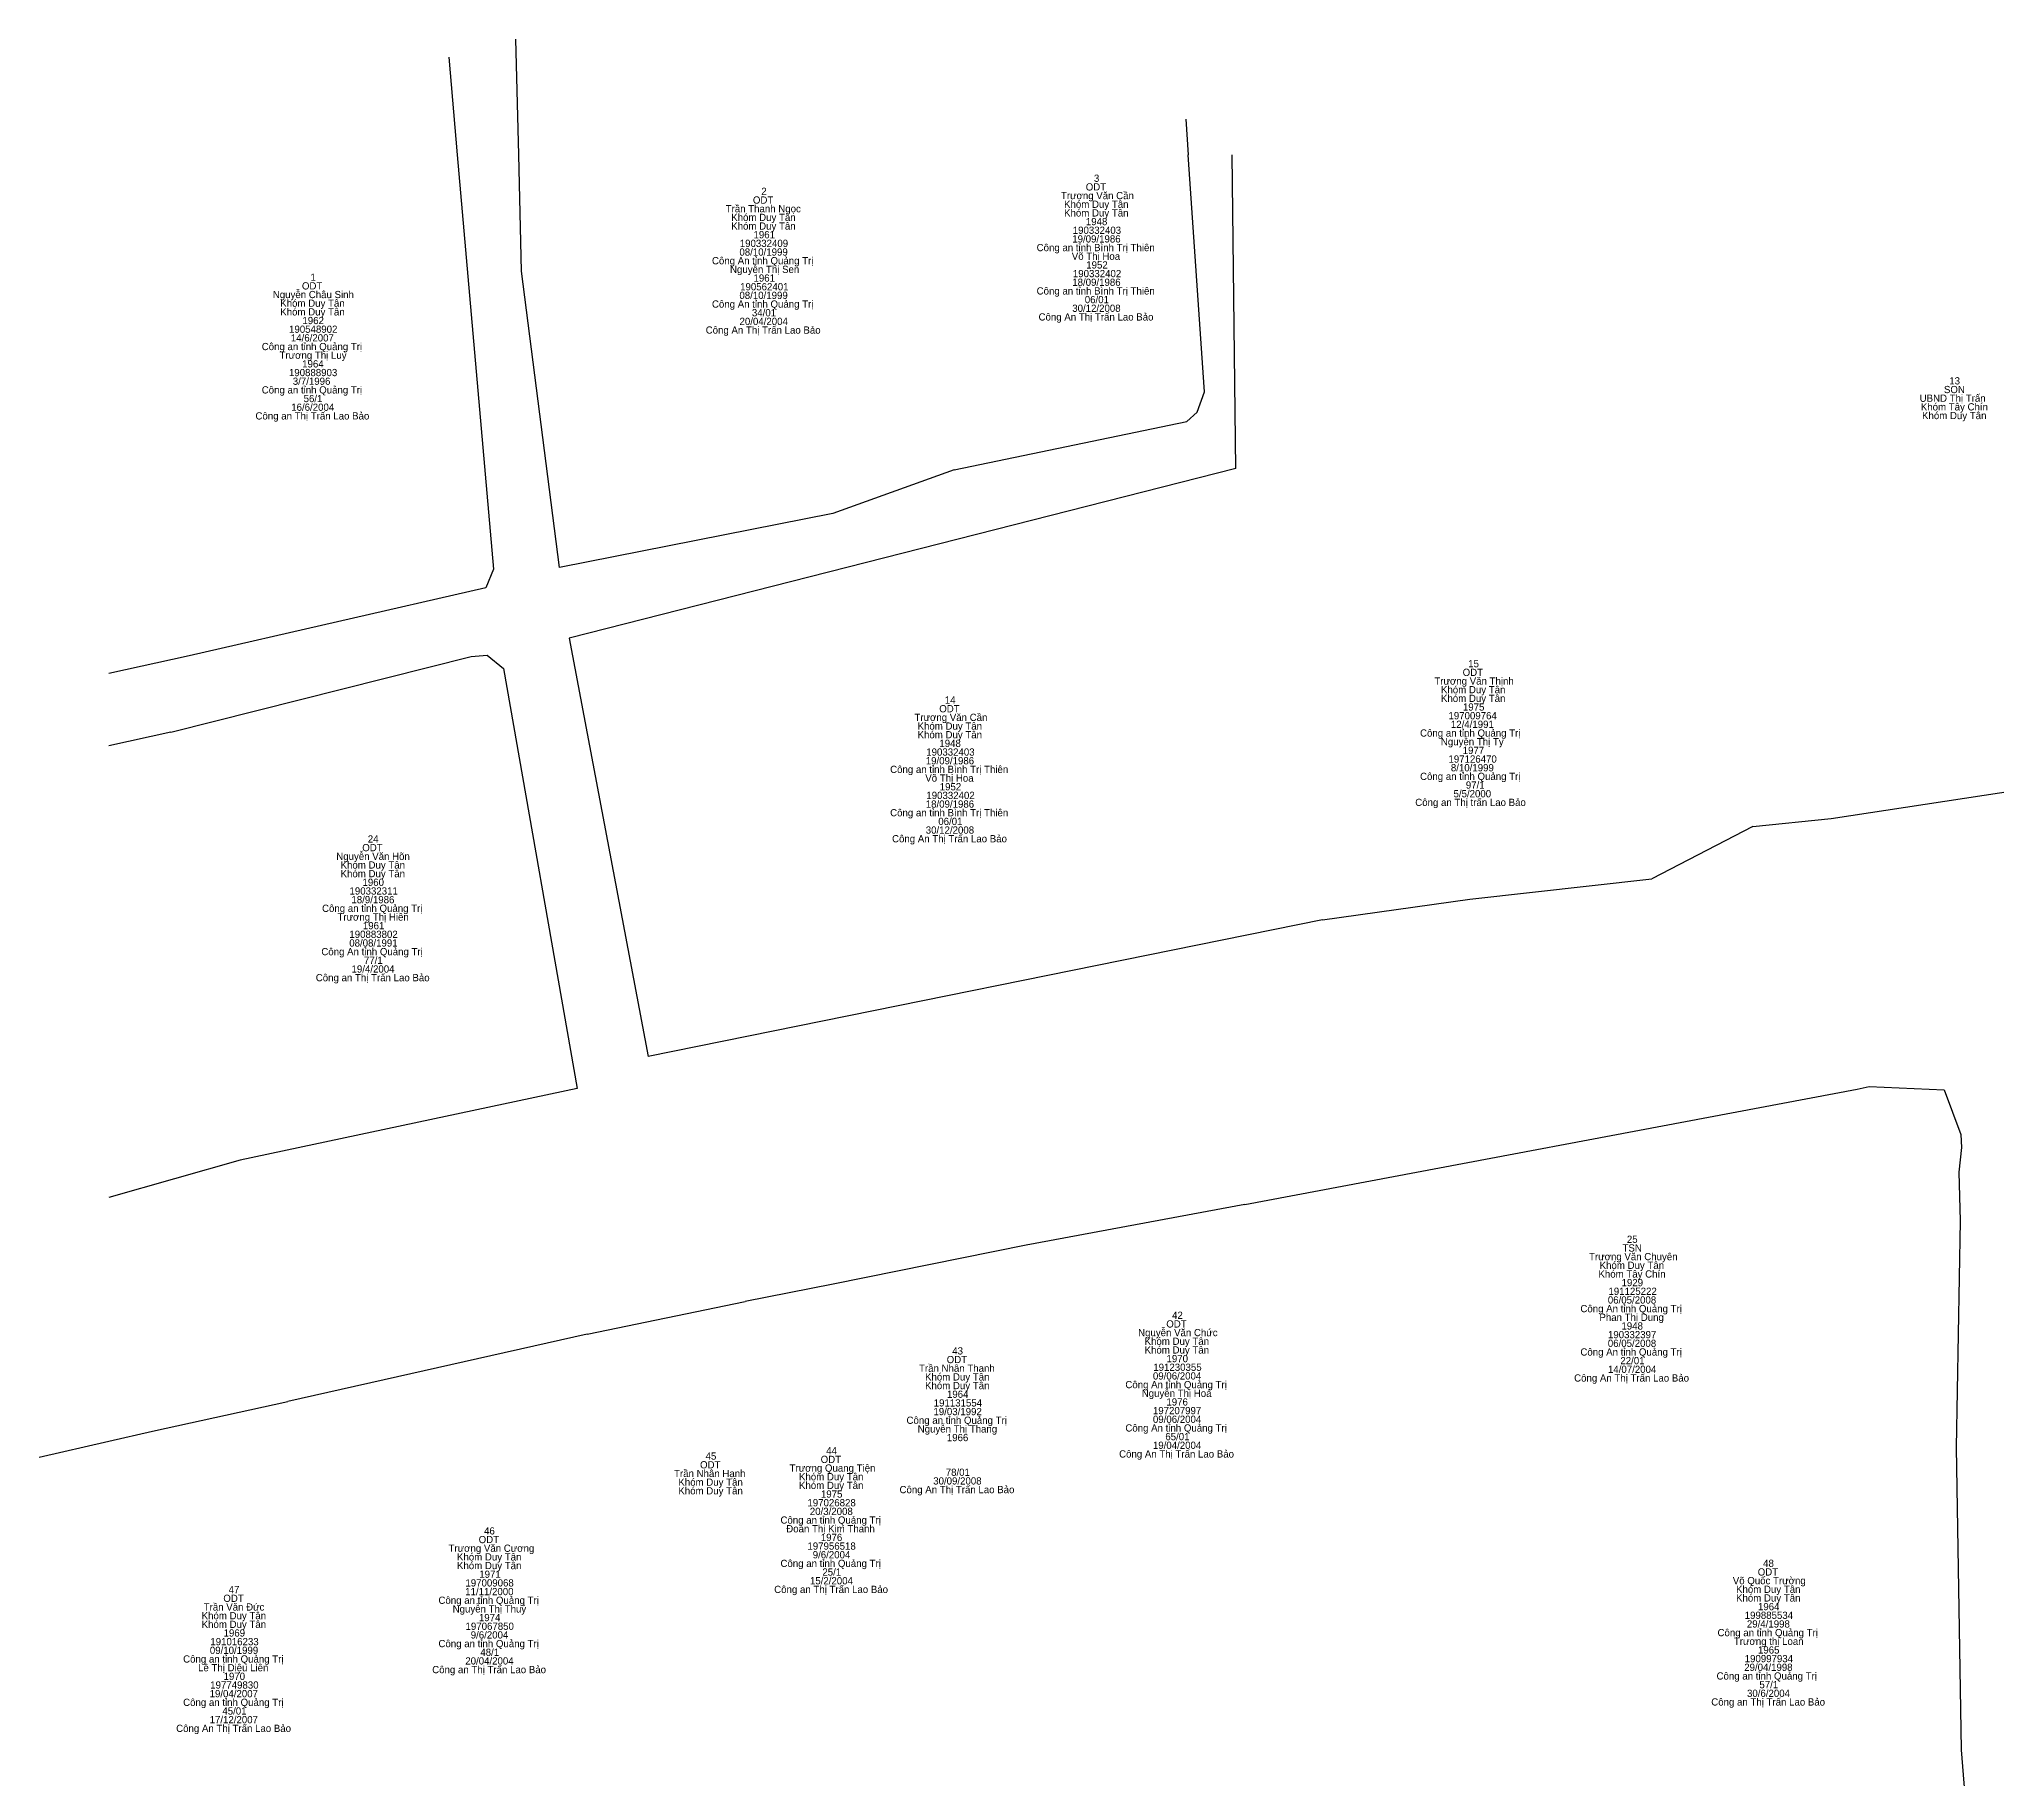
# Model space of a CAD drawing. Extents: x 535932 to 536577, y 1836990 to 1837547.
# Drawn here: x 535994.2 to 536156.8, y 1837365.1 to 1837509.6 of the extents above; entities that cross this region are included whole.
import ezdxf

# ---------------------------------------------------------------- set-up
doc = ezdxf.new("R2010")
doc.units = 0
doc.layers.add('Level 1', color=7, linetype='Continuous')
doc.layers.add('Level 23', color=7, linetype='Continuous')

msp = doc.modelspace()

# ---------------------------------------------------------------- linework, layer by layer
at = {"layer": 'Level 23'}
for p, q in [((536034.04, 1837500), (536033.8, 1837509.61)), ((536028.22, 1837508.11), (536028.93, 1837500)), ((536089.46, 1837502.97), (536089.66, 1837500)), ((536093.61, 1837473.95), (536093.3, 1837500)), ((536006.66, 1837458.39), (536000, 1837456.91)), ((536143.05, 1837444.88), (536197.2, 1837453.16)), ((536005.15, 1837452.05), (536000, 1837450.92)), ((536136.56, 1837444.21), (536143.05, 1837444.88)), ((536136.56, 1837444.21), (536128.16, 1837439.88)), ((536100.82, 1837436.47), (536044.78, 1837425.11)), ((536038.89, 1837422.46), (536010.9, 1837416.49)), ((536094.35, 1837412.81), (536145.23, 1837422.4)), ((536145.23, 1837422.4), (536146.22, 1837422.62)), ((536146.22, 1837422.62), (536152.44, 1837422.34)), ((536010.9, 1837416.49), (536000, 1837413.4)), ((536094.35, 1837412.81), (536076.2, 1837409.44)), ((536076.2, 1837409.44), (536060.17, 1837406.21)), ((536060.17, 1837406.21), (536052.85, 1837404.77)), ((536039.73, 1837402.06), (536052.85, 1837404.77)), ((536039.73, 1837402.06), (536014.85, 1837396.46)), ((535994.2, 1837391.82), (536000, 1837393.15)), ((536153.45, 1837392.64), (536153.86, 1837367.51)), ((536153.86, 1837367.51), (536154.27, 1837362.36))]:
    msp.add_line(p, q, dxfattribs=at)
for points in [[(536028.93, 1837500), (536031.93, 1837465.59), (536031.3, 1837464.04), (536006.66, 1837458.39)], [(536070.2, 1837473.84), (536060.12, 1837470.22), (536037.42, 1837465.72), (536034.28, 1837490.34), (536034.04, 1837500)], [(536070.2, 1837473.84), (536089.54, 1837477.86), (536090.4, 1837478.63), (536091, 1837480.31), (536089.66, 1837500)], [(536093.61, 1837473.95), (536038.24, 1837459.87), (536044.78, 1837425.11)], [(536005.15, 1837452.05), (536030.1, 1837458.34), (536031.41, 1837458.44), (536032.78, 1837457.34), (536038.89, 1837422.46)], [(536100.82, 1837436.47), (536113.05, 1837438.19), (536128.16, 1837439.88)], [(536152.44, 1837422.34), (536153.84, 1837418.62), (536153.89, 1837417.55), (536153.67, 1837415.5), (536153.79, 1837411.47), (536153.45, 1837392.64)], [(536000, 1837393.15), (536003.62, 1837393.98), (536014.85, 1837396.46)]]:
    msp.add_lwpolyline(points, dxfattribs=at)

# ---------------------------------------------------------------- texts
at = {"layer": 'Level 1'}
for s, p in [('3', (536081.82, 1837497.76)), ('ODT', (536053.49, 1837495.95)), ('2', (536054.19, 1837496.67)), ('Trương Văn Cần', (536079.08, 1837496.32)), ('ODT', (536081.14, 1837497.04)), ('Trần Thanh Ngọc', (536051.23, 1837495.23)), ('Khóm Duy Tân', (536051.69, 1837494.51)), ('Khóm Duy Tân', (536079.34, 1837495.6)), ('Khóm Duy Tân', (536079.34, 1837494.88)), ('Khóm Duy Tân', (536051.69, 1837493.79)), ('1961', (536053.54, 1837493.07)), ('19/09/1986', (536080.02, 1837492.72)), ('190332403', (536080.06, 1837493.44)), ('1948', (536081.15, 1837494.16)), ('08/10/1999', (536052.37, 1837491.63)), ('190332409', (536052.4, 1837492.35)), ('Công an tỉnh Bình Trị Thiên', (536077.06, 1837492)), ('Võ Thị Hoa', (536079.98, 1837491.28)), ('1', (536016.74, 1837489.54)), ('Công An tỉnh Quảng Trị', (536050.09, 1837490.91)), ('Nguyễn Thị Sen', (536051.59, 1837490.19)), ('1961', (536053.54, 1837489.47)), ('190332402', (536080.07, 1837489.84)), ('1952', (536081.18, 1837490.56)), ('Nguyễn Châu Sinh', (536013.61, 1837488.1)), ('ODT', (536016.03, 1837488.82)), ('08/10/1999', (536052.37, 1837488.03)), ('190562401', (536052.43, 1837488.75)), ('Công an tỉnh Bình Trị Thiên', (536077.06, 1837488.4)), ('18/09/1986', (536080.02, 1837489.12)), ('Khóm Duy Tân', (536014.23, 1837487.38)), ('Khóm Duy Tân', (536014.23, 1837486.66)), ('Công An tỉnh Quảng Trị', (536050.09, 1837487.31)), ('34/01', (536053.41, 1837486.59)), ('Công An Thị Trấn Lao Bảo', (536077.22, 1837486.24)), ('30/12/2008', (536080.02, 1837486.96)), ('06/01', (536081.06, 1837487.68)), ('190548902', (536014.96, 1837485.22)), ('1962', (536016.07, 1837485.94)), ('Công An Thị Trấn Lao Bảo', (536049.57, 1837485.15)), ('20/04/2004', (536052.38, 1837485.87)), ('Công an tỉnh Quảng Trị', (536012.69, 1837483.78)), ('Trương Thị Luỷ', (536014.17, 1837483.06)), ('14/6/2007', (536015.11, 1837484.5)), ('190888903', (536014.95, 1837481.62)), ('1964', (536016.05, 1837482.34)), ('Công an tỉnh Quảng Trị', (536012.69, 1837480.18)), ('3/7/1996 ', (536015.27, 1837480.9)), ('SON', (536152.43, 1837480.21)), ('13', (536152.87, 1837480.93)), ('Công an Thị Trấn Lao Bảo', (536012.17, 1837478.02)), ('16/6/2004', (536015.14, 1837478.74)), ('56/1', (536016.17, 1837479.46)), ('UBND Thị Trấn', (536150.41, 1837479.49)), ('Khóm Tây Chín', (536150.51, 1837478.77)), ('Khóm Duy Tân', (536150.61, 1837478.05)), ('15', (536112.91, 1837457.44)), ('Trương Văn Thịnh', (536110.1, 1837456)), ('Khóm Duy Tân', (536110.65, 1837455.28)), ('ODT', (536112.45, 1837456.72)), ('ODT', (536068.97, 1837453.7)), ('14', (536069.43, 1837454.42)), ('Khóm Duy Tân', (536110.65, 1837454.56)), ('1975', (536112.47, 1837453.84)), ('Trương Văn Cần', (536066.91, 1837452.98)), ('Khóm Duy Tân', (536067.17, 1837452.26)), ('197009764 ', (536111.27, 1837453.12)), ('12/4/1991 ', (536111.47, 1837452.4)), ('Khóm Duy Tân', (536067.17, 1837451.54)), ('1948', (536068.98, 1837450.82)), ('Công an tỉnh Quảng Trị  ', (536108.91, 1837451.68)), ('Nguyễn Thị Ty ', (536110.64, 1837450.96)), ('19/09/1986', (536067.85, 1837449.38)), ('190332403', (536067.89, 1837450.1)), ('197126470 ', (536111.27, 1837449.52)), ('8/10/1999 ', (536111.47, 1837448.8)), ('1977', (536112.45, 1837450.24)), ('Công an tỉnh Bình Trị Thiên', (536064.89, 1837448.66)), ('Võ Thị Hoa', (536067.81, 1837447.94)), ('1952', (536069.01, 1837447.22)), ('Công an tỉnh Quảng Trị  ', (536108.91, 1837448.08)), (' 97/1', (536112.49, 1837447.36)), ('18/09/1986', (536067.85, 1837445.78)), ('190332402', (536067.9, 1837446.5)), ('Công an Thị trấn Lao Bảo  ', (536108.51, 1837445.92)), ('5/5/2000 ', (536111.69, 1837446.64)), ('Công an tỉnh Bình Trị Thiên', (536064.89, 1837445.06)), ('06/01', (536068.89, 1837444.34)), ('24', (536021.5, 1837442.88)), ('Công An Thị Trấn Lao Bảo', (536065.05, 1837442.9)), ('30/12/2008', (536067.85, 1837443.62)), ('Nguyễn Văn Hõn', (536018.88, 1837441.44)), ('Khóm Duy Tân', (536019.24, 1837440.72)), ('ODT', (536021.04, 1837442.16)), ('Khóm Duy Tân', (536019.24, 1837440)), ('1960', (536021.06, 1837439.28)), ('190332311', (536019.98, 1837438.56)), ('18/9/1986', (536020.14, 1837437.84)), ('Công an tỉnh Quảng Trị', (536017.7, 1837437.12)), ('Trương Thị Hiền', (536018.98, 1837436.4)), ('08/08/1991', (536019.96, 1837434.24)), ('190883802', (536019.97, 1837434.96)), ('1961', (536021.09, 1837435.68)), ('Công An tỉnh Quảng Trị', (536017.64, 1837433.52)), ('77/1', (536021.18, 1837432.8)), ('Công an Thị Trấn Lao Bảo', (536017.18, 1837431.36)), ('19/4/2004', (536020.15, 1837432.08)), ('Trương Văn Chuyên', (536122.95, 1837408.19)), ('TSN', (536125.73, 1837408.91)), ('25', (536126.09, 1837409.63)), ('Khóm Tây Chín', (536123.73, 1837406.75)), ('Khóm Duy Tân', (536123.83, 1837407.47)), ('191125222', (536124.56, 1837405.31)), ('1929', (536125.65, 1837406.03)), ('42', (536088.31, 1837403.32)), ('Công An tỉnh Quảng Trị', (536122.23, 1837403.87)), ('06/05/2008', (536124.51, 1837404.59)), ('Nguyễn Văn Chức', (536085.49, 1837401.88)), ('ODT', (536087.83, 1837402.6)), ('Phan Thị Dung', (536123.81, 1837403.15)), ('190332397', (536124.52, 1837401.71)), ('1948', (536125.64, 1837402.43)), ('43', (536070.05, 1837400.36)), ('Khóm Duy Tân', (536086.03, 1837401.16)), ('Khóm Duy Tân', (536086.03, 1837400.44)), ('Công An tỉnh Quảng Trị', (536122.23, 1837400.27)), ('06/05/2008', (536124.51, 1837400.99)), ('Trần Nhân Thanh', (536067.29, 1837398.92)), ('ODT', (536069.59, 1837399.64)), ('191230355', (536086.75, 1837399)), ('1970', (536087.85, 1837399.72)), ('14/07/2004', (536124.52, 1837398.83)), ('22/01', (536125.55, 1837399.55)), ('Khóm Duy Tân', (536067.79, 1837398.2)), ('Khóm Duy Tân', (536067.79, 1837397.48)), ('1964', (536069.61, 1837396.76)), ('Công An tỉnh Quảng Trị', (536084.43, 1837397.56)), ('Nguyễn Thị Hoá', (536085.79, 1837396.84)), ('09/06/2004', (536086.72, 1837398.28)), ('Công An Thị Trấn Lao Bảo', (536121.71, 1837398.11)), ('19/03/1992', (536068.49, 1837395.32)), ('191131554', (536068.51, 1837396.04)), ('197207997', (536086.72, 1837395.4)), ('1976', (536087.84, 1837396.12)), ('Công an tỉnh Quảng Trị', (536066.25, 1837394.6)), ('Nguyễn Thị Thang', (536067.18, 1837393.88)), ('Công An tỉnh Quảng Trị', (536084.43, 1837393.96)), ('09/06/2004', (536086.72, 1837394.68)), ('44', (536059.58, 1837392.07)), ('1966', (536069.6, 1837393.16)), ('Công An Thị Trấn Lao Bảo', (536083.91, 1837391.8)), ('19/04/2004', (536086.72, 1837392.52)), ('65/01', (536087.75, 1837393.24)), ('Trần Nhân Hạnh', (536046.94, 1837390.18)), ('ODT', (536049.1, 1837390.9)), ('45', (536049.56, 1837391.62)), ('Trương Quang Tiện', (536056.54, 1837390.63)), ('ODT', (536059.12, 1837391.35)), ('78/01', (536069.51, 1837390.28)), ('Khóm Duy Tân', (536047.3, 1837389.46)), ('Khóm Duy Tân', (536047.3, 1837388.74)), ('Khóm Duy Tân', (536057.32, 1837389.91)), ('Khóm Duy Tân', (536057.32, 1837389.19)), ('Công An Thị Trấn Lao Bảo', (536065.67, 1837388.84)), ('30/09/2008', (536068.47, 1837389.56)), ('197026828', (536058.02, 1837387.75)), ('20/3/2008', (536058.22, 1837387.03)), ('1975', (536059.14, 1837388.47)), ('46', (536031.16, 1837385.41)), ('Công an tỉnh Quảng Trị', (536055.78, 1837386.31)), ('Đoàn Thị Kim Thanh', (536056.26, 1837385.59)), ('Trương Văn Cương', (536028.21, 1837383.97)), ('ODT', (536030.71, 1837384.69)), ('197956518', (536058.02, 1837384.15)), ('1976', (536059.13, 1837384.87)), ('Khóm Duy Tân', (536028.91, 1837383.25)), ('Khóm Duy Tân', (536028.91, 1837382.53)), ('Công an tỉnh Quảng Trị', (536055.78, 1837382.71)), ('9/6/2004', (536058.46, 1837383.43)), ('48', (536137.41, 1837382.72)), ('47', (536009.94, 1837380.53)), ('197009068', (536029.61, 1837381.09)), ('1971', (536030.76, 1837381.81)), ('Công an Thị Trấn Lao Bảo', (536055.26, 1837380.55)), ('15/2/2004', (536058.23, 1837381.27)), ('25/1', (536059.26, 1837381.99)), ('Võ Quốc Trường', (536134.89, 1837381.28)), ('Khóm Duy Tân', (536135.16, 1837380.56)), ('ODT', (536136.96, 1837382)), ('Trần Văn Đức', (536007.87, 1837379.09)), ('ODT', (536009.5, 1837379.81)), ('Công an tỉnh Quảng Trị', (536027.37, 1837379.65)), ('Nguyễn Thị Thuỷ', (536028.55, 1837378.93)), ('11/11/2000', (536029.59, 1837380.37)), ('Khóm Duy Tân', (536135.16, 1837379.84)), ('1964', (536136.98, 1837379.12)), ('Khóm Duy Tân', (536007.7, 1837378.37)), ('Khóm Duy Tân', (536007.7, 1837377.65)), ('197067850', (536029.62, 1837377.49)), ('1974', (536030.73, 1837378.21)), ('199885534', (536135.88, 1837378.4)), ('29/4/1998', (536136.06, 1837377.68)), ('191016233', (536008.42, 1837376.21)), ('1969', (536009.52, 1837376.93)), ('Công an tỉnh Quảng Trị', (536027.37, 1837376.05)), ('9/6/2004', (536030.05, 1837376.77)), ('Công an tỉnh Quảng Trị', (536133.62, 1837376.96)), ('Trương thị Loan', (536134.98, 1837376.24)), ('Công an tỉnh Quảng Trị', (536006.16, 1837374.77)), ('Lê Thị Diệu Liên', (536007.4, 1837374.05)), ('09/10/1999', (536008.38, 1837375.49)), ('20/04/2004', (536029.6, 1837374.61)), ('48/1', (536030.85, 1837375.33)), ('29/04/1998', (536135.84, 1837374.08)), ('190997934', (536135.88, 1837374.8)), ('1965', (536136.98, 1837375.52)), ('197749830', (536008.41, 1837372.61)), ('1970', (536009.52, 1837373.33)), ('Công an Thị Trấn Lao Bảo', (536026.85, 1837373.89)), ('Công an tỉnh Quảng Trị ', (536133.54, 1837373.36)), ('57/1', (536137.1, 1837372.64)), ('Công an tỉnh Quảng Trị', (536006.16, 1837371.17)), ('19/04/2007', (536008.36, 1837371.89)), ('Công an Thị Trấn Lao Bảo', (536133.1, 1837371.2)), ('30/6/2004', (536136.07, 1837371.92)), ('17/12/2007', (536008.36, 1837369.73)), ('45/01', (536009.42, 1837370.45)), ('Công An Thị Trấn Lao Bảo', (536005.58, 1837369.01))]:
    msp.add_text(s, height=0.6, dxfattribs=at).set_placement(p)

doc.saveas('drawing.dxf')
